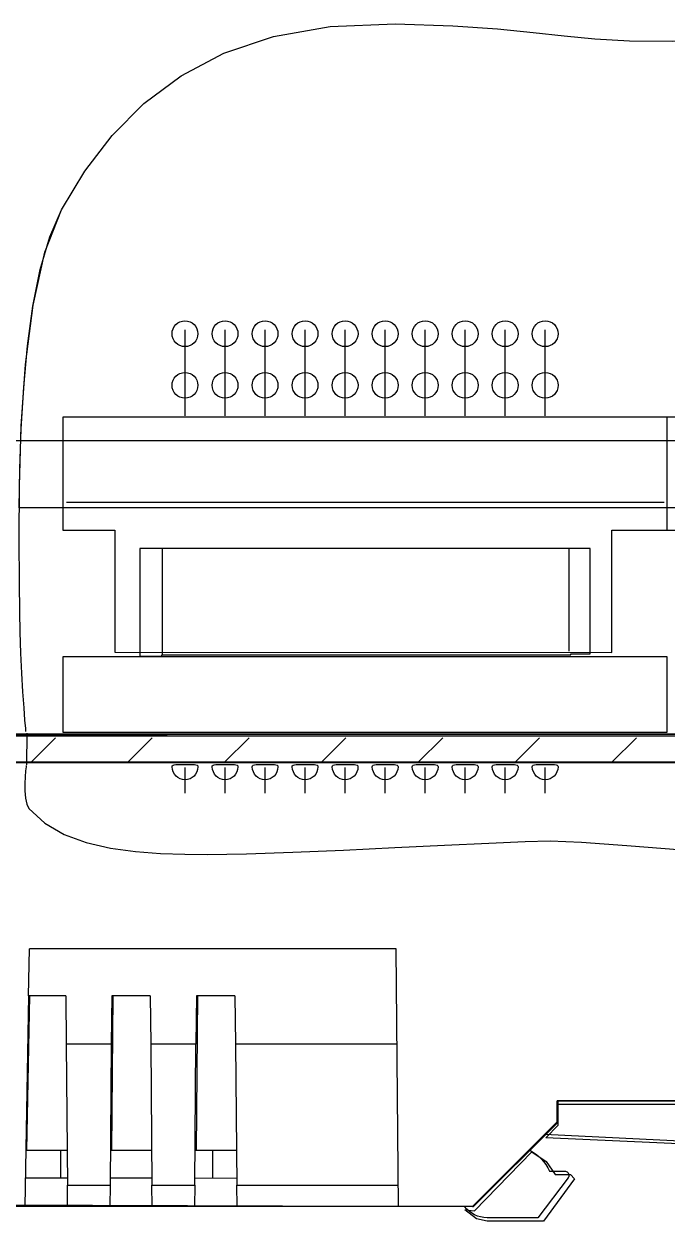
# Model space of a CAD drawing. Header units: metres. Extents: x 0 to 3575, y 0 to 842.
# Drawn here: x 2494.7 to 2537, y 582.7 to 661.6 of the extents above; entities that cross this region are included whole.
import ezdxf

# ---------------------------------------------------------------- set-up
doc = ezdxf.new("R2010")
doc.units = ezdxf.units.M
doc.layers.add('SCHEMATICS', color=7, linetype='Continuous')

msp = doc.modelspace()

# ---------------------------------------------------------------- linework, layer by layer
at = {"layer": 'SCHEMATICS', "color": 7}
for p, q in [((2505.294, 635.791), (2505.294, 641.444)), ((2507.928, 635.791), (2507.928, 641.444)), ((2510.564, 635.791), (2510.564, 641.444)), ((2513.199, 635.791), (2513.199, 641.444)), ((2515.835, 635.791), (2515.835, 641.444)), ((2518.47, 635.791), (2518.47, 641.444)), ((2521.106, 635.791), (2521.106, 641.444)), ((2523.742, 635.791), (2523.742, 641.444)), ((2526.376, 635.791), (2526.376, 641.444)), ((2529.013, 635.791), (2529.013, 641.444)), ((2537.048, 635.688), (2497.253, 635.688)), ((2497.253, 635.688), (2497.253, 628.248)), ((2576.841, 635.688), (2537.046, 635.688)), ((2537.046, 635.688), (2537.046, 628.248)), ((2537.048, 628.248), (2537.048, 635.688)), ((2588.326, 634.135), (2485.717, 634.135)), ((2497.49, 630.1), (2536.858, 630.1)), ((2581.394, 629.726), (2494.372, 629.726)), ((2497.253, 628.248), (2500.661, 628.248)), ((2500.661, 628.248), (2500.661, 620.189)), ((2533.406, 620.175), (2533.406, 628.248)), ((2533.406, 628.248), (2537.048, 628.248)), ((2537.046, 628.248), (2540.453, 628.248)), ((2531.974, 627.025), (2502.325, 627.025)), ((2502.325, 627.025), (2502.325, 619.927)), ((2503.802, 620.033), (2503.802, 627.022)), ((2530.599, 620.267), (2530.599, 627.022)), ((2531.974, 620.081), (2531.974, 627.025)), ((2500.661, 620.189), (2533.406, 620.175)), ((2502.325, 619.927), (2503.776, 619.927)), ((2503.776, 619.927), (2503.776, 620.03)), ((2503.776, 620.03), (2530.705, 620.03)), ((2530.705, 620.081), (2531.974, 620.081)), ((2530.705, 620.03), (2530.705, 620.081)), ((2633.214, 614.659), (2457.524, 614.659)), ((2593.282, 614.765), (2480.765, 614.765)), ((2485.542, 614.765), (2504.117, 614.765)), ((2494.863, 612.77), (2494.887, 614.856)), ((2495.125, 612.916), (2496.76, 614.551)), ((2501.503, 612.916), (2503.138, 614.551)), ((2507.881, 612.916), (2509.516, 614.551)), ((2514.259, 612.916), (2515.894, 614.551)), ((2520.637, 612.916), (2522.272, 614.551)), ((2527.015, 612.916), (2528.65, 614.551)), ((2533.393, 612.916), (2535.028, 614.551)), ((2457.584, 612.947), (2632.797, 612.943)), ((2632.847, 612.912), (2457.614, 612.912)), ((2538.398, 612.936), (2458.457, 612.936)), ((2505.294, 610.892), (2505.294, 612.593)), ((2507.928, 610.892), (2507.928, 612.593)), ((2510.564, 610.892), (2510.564, 612.593)), ((2513.199, 610.892), (2513.199, 612.593)), ((2515.835, 610.892), (2515.835, 612.593)), ((2518.47, 610.892), (2518.47, 612.593)), ((2521.106, 610.892), (2521.106, 612.593)), ((2523.742, 610.892), (2523.742, 612.593)), ((2526.376, 610.892), (2526.376, 612.593)), ((2529.013, 610.892), (2529.013, 612.593)), ((2494.991, 597.539), (2495.045, 600.631)), ((2519.202, 600.631), (2495.045, 600.631)), ((2519.349, 583.647), (2519.201, 600.631)), ((2494.99, 597.539), (2494.747, 583.647)), ((2494.882, 587.367), (2495.062, 597.539)), ((2497.432, 597.539), (2494.991, 597.539)), ((2497.432, 597.539), (2497.461, 594.354)), ((2500.461, 597.539), (2500.435, 594.354)), ((2500.531, 597.539), (2500.442, 587.367)), ((2503.008, 597.539), (2500.461, 597.539)), ((2503.008, 597.539), (2503.038, 594.353)), ((2506.04, 597.539), (2506.013, 594.353)), ((2506.111, 597.539), (2506.02, 587.367)), ((2508.585, 597.539), (2506.039, 597.539)), ((2508.586, 597.539), (2508.615, 594.353)), ((2497.46, 594.354), (2497.542, 585.057)), ((2500.435, 594.354), (2497.46, 594.354)), ((2500.433, 594.354), (2500.355, 585.057)), ((2503.038, 594.353), (2503.117, 585.057)), ((2506.013, 594.353), (2503.038, 594.353)), ((2505.932, 585.057), (2506.013, 594.353)), ((2508.614, 594.353), (2508.696, 585.057)), ((2519.257, 594.353), (2508.614, 594.353)), ((2562.9, 590.621), (2529.806, 590.621)), ((2529.808, 589.225), (2529.808, 590.62)), ((2529.808, 590.62), (2562.902, 590.62)), ((2529.81, 590.62), (2529.845, 590.617)), ((2529.81, 590.62), (2529.81, 589.225)), ((2529.824, 590.621), (2529.841, 590.618)), ((2529.843, 590.618), (2529.878, 590.618)), ((2529.845, 590.617), (2529.845, 589.223)), ((2529.847, 590.617), (2529.882, 590.617)), ((2529.882, 589.219), (2529.882, 590.617)), ((2529.879, 589.002), (2529.879, 590.397)), ((2529.879, 590.397), (2562.901, 590.394)), ((2524.23, 583.645), (2529.808, 589.225)), ((2529.81, 589.224), (2524.233, 583.645)), ((2529.845, 589.223), (2524.266, 583.644)), ((2524.305, 583.639), (2529.882, 589.218)), ((2529.064, 588.185), (2529.879, 589.002)), ((2529.81, 589.225), (2529.845, 589.223)), ((2529.828, 589.224), (2529.845, 589.222)), ((2529.847, 589.22), (2529.882, 589.218)), ((2529.848, 589.219), (2529.883, 589.217)), ((2546.205, 587.562), (2528.981, 588.396)), ((2546.976, 587.357), (2529.064, 588.185)), ((2494.815, 587.368), (2497.092, 587.368)), ((2497.091, 587.368), (2497.52, 587.368)), ((2497.092, 587.368), (2497.092, 585.509)), ((2500.377, 587.368), (2503.1, 587.368)), ((2505.954, 587.368), (2507.094, 587.368)), ((2507.094, 587.368), (2508.677, 587.368)), ((2507.094, 587.368), (2507.094, 585.509)), ((2524.364, 583.371), (2528.141, 587.247)), ((2528.141, 587.247), (2529.079, 586.614)), ((2529.079, 586.614), (2529.671, 585.757)), ((2529.299, 585.981), (2530.304, 585.981)), ((2529.671, 585.757), (2530.679, 585.757)), ((2530.679, 585.757), (2530.957, 585.48)), ((2497.091, 585.509), (2494.783, 585.509)), ((2497.537, 585.509), (2497.091, 585.509)), ((2497.541, 585.057), (2500.355, 585.057)), ((2497.554, 583.647), (2497.542, 585.057)), ((2500.355, 585.057), (2500.343, 583.647)), ((2503.114, 585.509), (2500.36, 585.509)), ((2503.132, 583.647), (2503.117, 585.057)), ((2503.117, 585.057), (2505.931, 585.057)), ((2505.932, 585.057), (2505.921, 583.647)), ((2508.692, 585.507), (2505.938, 585.509)), ((2508.695, 585.057), (2508.707, 583.647)), ((2508.696, 585.057), (2519.336, 585.057)), ((2530.526, 585.534), (2528.541, 582.913)), ((2530.957, 585.48), (2528.915, 582.69)), ((2461.123, 583.863), (2524.23, 583.645)), ((2494.748, 583.647), (2488.257, 583.647)), ((2494.747, 583.641), (2494.751, 583.641)), ((2494.752, 583.647), (2494.748, 583.647)), ((2494.756, 583.647), (2494.752, 583.647)), ((2497.554, 583.647), (2494.752, 583.647)), ((2494.819, 583.641), (2494.815, 583.641)), ((2494.822, 583.64), (2494.818, 583.64)), ((2500.342, 583.647), (2497.552, 583.647)), ((2503.132, 583.647), (2500.343, 583.647)), ((2505.919, 583.647), (2503.13, 583.647)), ((2508.709, 583.647), (2505.922, 583.647)), ((2519.348, 583.647), (2508.707, 583.647)), ((2519.349, 583.647), (2519.352, 583.647)), ((2524.23, 583.647), (2519.35, 583.647)), ((2519.354, 583.647), (2519.357, 583.647)), ((2519.418, 583.641), (2519.423, 583.641)), ((2519.422, 583.64), (2519.427, 583.64)), ((2521.246, 583.644), (2521.244, 583.644)), ((2521.247, 583.645), (2521.245, 583.645)), ((2521.247, 583.644), (2521.247, 583.644)), ((2521.248, 583.645), (2521.248, 583.645)), ((2523.37, 583.644), (2523.367, 583.644)), ((2523.371, 583.645), (2523.368, 583.645)), ((2524.505, 582.835), (2523.717, 583.422)), ((2523.717, 583.422), (2524.364, 583.371)), ((2524.228, 583.646), (2524.261, 583.646)), ((2524.266, 583.644), (2524.233, 583.646)), ((2524.267, 583.645), (2524.234, 583.647)), ((2524.267, 583.641), (2524.302, 583.641)), ((2524.305, 583.64), (2524.27, 583.645)), ((2524.305, 583.639), (2524.27, 583.644)), ((2525.198, 582.69), (2524.505, 582.835)), ((2528.542, 582.913), (2525.194, 582.913)), ((2528.915, 582.69), (2525.198, 582.69))]:
    msp.add_line(p, q, dxfattribs=at)
for points in [[(2497.153, 649.366), (2498.694, 651.915), (2500.492, 654.271), (2502.589, 656.385), (2505.03, 658.208), (2507.861, 659.691), (2511.124, 660.787), (2514.865, 661.447), (2519.128, 661.621)], [(2497.153, 649.366), (2498.694, 651.915), (2500.492, 654.271), (2502.589, 656.385), (2505.03, 658.208), (2507.861, 659.691), (2511.124, 660.787), (2514.865, 661.447), (2519.128, 661.621)], [(2519.128, 661.621), (2522.943, 661.494), (2525.88, 661.296), (2528.225, 661.062), (2530.265, 660.828), (2532.287, 660.63), (2534.578, 660.503), (2537.424, 660.484), (2541.111, 660.606)], [(2519.128, 661.621), (2522.943, 661.494), (2525.88, 661.296), (2528.225, 661.062), (2530.265, 660.828), (2532.288, 660.63), (2534.578, 660.503), (2537.424, 660.484), (2541.111, 660.606)], [(2494.418, 622.869), (2494.396, 624.771), (2494.367, 627.628), (2494.386, 631.163), (2494.509, 635.101), (2494.792, 639.166), (2495.29, 643.083), (2496.058, 646.575), (2497.153, 649.366)], [(2494.372, 629.726), (2494.41, 632.256), (2494.503, 634.933), (2494.667, 637.673), (2494.92, 640.391), (2495.277, 643.004), (2495.757, 645.427), (2496.377, 647.576), (2497.153, 649.366)], [(2504.44, 641.198), (2504.457, 641.369), (2504.507, 641.529), (2504.586, 641.674), (2504.69, 641.8), (2504.816, 641.904), (2504.961, 641.982), (2505.12, 642.032), (2505.292, 642.049)], [(2505.292, 642.049), (2505.463, 642.032), (2505.622, 641.982), (2505.767, 641.904), (2505.893, 641.8), (2505.997, 641.674), (2506.076, 641.529), (2506.126, 641.369), (2506.143, 641.198)], [(2507.077, 641.198), (2507.094, 641.369), (2507.144, 641.529), (2507.223, 641.674), (2507.327, 641.8), (2507.453, 641.904), (2507.598, 641.982), (2507.757, 642.032), (2507.928, 642.049)], [(2507.928, 642.049), (2508.1, 642.032), (2508.259, 641.982), (2508.404, 641.904), (2508.53, 641.8), (2508.634, 641.674), (2508.713, 641.529), (2508.763, 641.369), (2508.78, 641.198)], [(2509.714, 641.198), (2509.731, 641.369), (2509.781, 641.529), (2509.86, 641.674), (2509.964, 641.8), (2510.09, 641.904), (2510.235, 641.982), (2510.394, 642.032), (2510.565, 642.049)], [(2510.565, 642.049), (2510.737, 642.032), (2510.896, 641.982), (2511.041, 641.904), (2511.167, 641.8), (2511.271, 641.674), (2511.35, 641.529), (2511.4, 641.369), (2511.417, 641.198)], [(2512.351, 641.198), (2512.368, 641.369), (2512.418, 641.529), (2512.497, 641.674), (2512.601, 641.8), (2512.727, 641.904), (2512.872, 641.982), (2513.031, 642.032), (2513.202, 642.049)], [(2513.202, 642.049), (2513.374, 642.032), (2513.533, 641.982), (2513.678, 641.904), (2513.804, 641.8), (2513.908, 641.674), (2513.986, 641.529), (2514.036, 641.369), (2514.053, 641.198)], [(2514.988, 641.198), (2515.005, 641.369), (2515.055, 641.529), (2515.133, 641.674), (2515.237, 641.8), (2515.363, 641.904), (2515.508, 641.982), (2515.667, 642.032), (2515.839, 642.049)], [(2515.839, 642.049), (2516.01, 642.032), (2516.169, 641.982), (2516.314, 641.904), (2516.44, 641.8), (2516.544, 641.674), (2516.623, 641.529), (2516.673, 641.369), (2516.69, 641.198)], [(2517.624, 641.198), (2517.641, 641.369), (2517.691, 641.529), (2517.77, 641.674), (2517.874, 641.8), (2518, 641.904), (2518.145, 641.982), (2518.304, 642.032), (2518.476, 642.049)], [(2518.476, 642.049), (2518.647, 642.032), (2518.806, 641.982), (2518.951, 641.904), (2519.077, 641.8), (2519.181, 641.674), (2519.26, 641.529), (2519.31, 641.369), (2519.327, 641.198)], [(2520.261, 641.198), (2520.278, 641.369), (2520.328, 641.529), (2520.407, 641.674), (2520.511, 641.8), (2520.637, 641.904), (2520.782, 641.982), (2520.941, 642.032), (2521.113, 642.049)], [(2521.113, 642.049), (2521.284, 642.032), (2521.443, 641.982), (2521.588, 641.904), (2521.714, 641.8), (2521.818, 641.674), (2521.897, 641.529), (2521.947, 641.369), (2521.964, 641.198)], [(2522.898, 641.198), (2522.915, 641.369), (2522.965, 641.529), (2523.044, 641.674), (2523.148, 641.8), (2523.274, 641.904), (2523.419, 641.982), (2523.578, 642.032), (2523.749, 642.049)], [(2523.749, 642.049), (2523.921, 642.032), (2524.08, 641.982), (2524.225, 641.904), (2524.351, 641.8), (2524.455, 641.674), (2524.534, 641.529), (2524.584, 641.369), (2524.601, 641.198)], [(2525.535, 641.198), (2525.552, 641.369), (2525.602, 641.529), (2525.681, 641.674), (2525.785, 641.8), (2525.911, 641.904), (2526.056, 641.982), (2526.215, 642.032), (2526.386, 642.049)], [(2526.386, 642.049), (2526.558, 642.032), (2526.717, 641.982), (2526.862, 641.904), (2526.988, 641.8), (2527.092, 641.674), (2527.171, 641.529), (2527.221, 641.369), (2527.238, 641.198)], [(2528.172, 641.198), (2528.189, 641.369), (2528.239, 641.529), (2528.317, 641.674), (2528.421, 641.8), (2528.547, 641.904), (2528.692, 641.982), (2528.852, 642.032), (2529.023, 642.049)], [(2529.023, 642.049), (2529.194, 642.032), (2529.353, 641.982), (2529.498, 641.904), (2529.624, 641.8), (2529.728, 641.674), (2529.807, 641.529), (2529.857, 641.369), (2529.874, 641.198)], [(2505.292, 640.347), (2505.12, 640.364), (2504.961, 640.414), (2504.816, 640.492), (2504.69, 640.596), (2504.586, 640.722), (2504.507, 640.867), (2504.457, 641.026), (2504.44, 641.198)], [(2506.143, 641.198), (2506.126, 641.026), (2506.076, 640.867), (2505.997, 640.722), (2505.893, 640.596), (2505.767, 640.492), (2505.622, 640.414), (2505.463, 640.364), (2505.292, 640.347)], [(2507.928, 640.347), (2507.757, 640.364), (2507.598, 640.414), (2507.453, 640.492), (2507.327, 640.596), (2507.223, 640.722), (2507.144, 640.867), (2507.094, 641.026), (2507.077, 641.198)], [(2508.78, 641.198), (2508.763, 641.026), (2508.713, 640.867), (2508.634, 640.722), (2508.53, 640.596), (2508.404, 640.492), (2508.259, 640.414), (2508.1, 640.364), (2507.928, 640.347)], [(2510.565, 640.347), (2510.394, 640.364), (2510.235, 640.414), (2510.09, 640.492), (2509.964, 640.596), (2509.86, 640.722), (2509.781, 640.867), (2509.731, 641.026), (2509.714, 641.198)], [(2511.417, 641.198), (2511.4, 641.026), (2511.35, 640.867), (2511.271, 640.722), (2511.167, 640.596), (2511.041, 640.492), (2510.896, 640.414), (2510.737, 640.364), (2510.565, 640.347)], [(2513.202, 640.347), (2513.031, 640.364), (2512.872, 640.414), (2512.727, 640.492), (2512.601, 640.596), (2512.497, 640.722), (2512.418, 640.867), (2512.368, 641.026), (2512.351, 641.198)], [(2514.053, 641.198), (2514.036, 641.026), (2513.986, 640.867), (2513.908, 640.722), (2513.804, 640.596), (2513.678, 640.492), (2513.533, 640.414), (2513.374, 640.364), (2513.202, 640.347)], [(2515.839, 640.347), (2515.667, 640.364), (2515.508, 640.414), (2515.363, 640.492), (2515.237, 640.596), (2515.133, 640.722), (2515.055, 640.867), (2515.005, 641.026), (2514.988, 641.198)], [(2516.69, 641.198), (2516.673, 641.026), (2516.623, 640.867), (2516.544, 640.722), (2516.44, 640.596), (2516.314, 640.492), (2516.169, 640.414), (2516.01, 640.364), (2515.839, 640.347)], [(2518.476, 640.347), (2518.304, 640.364), (2518.145, 640.414), (2518, 640.492), (2517.874, 640.596), (2517.77, 640.722), (2517.691, 640.867), (2517.641, 641.026), (2517.624, 641.198)], [(2519.327, 641.198), (2519.31, 641.026), (2519.26, 640.867), (2519.181, 640.722), (2519.077, 640.596), (2518.951, 640.492), (2518.806, 640.414), (2518.647, 640.364), (2518.476, 640.347)], [(2521.113, 640.347), (2520.941, 640.364), (2520.782, 640.414), (2520.637, 640.492), (2520.511, 640.596), (2520.407, 640.722), (2520.328, 640.867), (2520.278, 641.026), (2520.261, 641.198)], [(2521.964, 641.198), (2521.947, 641.026), (2521.897, 640.867), (2521.818, 640.722), (2521.714, 640.596), (2521.588, 640.492), (2521.443, 640.414), (2521.284, 640.364), (2521.113, 640.347)], [(2523.749, 640.347), (2523.578, 640.364), (2523.419, 640.414), (2523.274, 640.492), (2523.148, 640.596), (2523.044, 640.722), (2522.965, 640.867), (2522.915, 641.026), (2522.898, 641.198)], [(2524.601, 641.198), (2524.584, 641.026), (2524.534, 640.867), (2524.455, 640.722), (2524.351, 640.596), (2524.225, 640.492), (2524.08, 640.414), (2523.921, 640.364), (2523.749, 640.347)], [(2526.386, 640.347), (2526.215, 640.364), (2526.056, 640.414), (2525.911, 640.492), (2525.785, 640.596), (2525.681, 640.722), (2525.602, 640.867), (2525.552, 641.026), (2525.535, 641.198)], [(2527.238, 641.198), (2527.221, 641.026), (2527.171, 640.867), (2527.092, 640.722), (2526.988, 640.596), (2526.862, 640.492), (2526.717, 640.414), (2526.558, 640.364), (2526.386, 640.347)], [(2529.023, 640.347), (2528.852, 640.364), (2528.692, 640.414), (2528.547, 640.492), (2528.421, 640.596), (2528.317, 640.722), (2528.239, 640.867), (2528.189, 641.026), (2528.172, 641.198)], [(2529.874, 641.198), (2529.857, 641.026), (2529.807, 640.867), (2529.728, 640.722), (2529.624, 640.596), (2529.498, 640.492), (2529.353, 640.414), (2529.194, 640.364), (2529.023, 640.347)], [(2504.44, 637.793), (2504.457, 637.965), (2504.507, 638.124), (2504.586, 638.269), (2504.69, 638.395), (2504.816, 638.499), (2504.961, 638.577), (2505.12, 638.627), (2505.292, 638.644)], [(2505.292, 638.644), (2505.463, 638.627), (2505.622, 638.577), (2505.767, 638.499), (2505.893, 638.395), (2505.997, 638.269), (2506.076, 638.124), (2506.126, 637.965), (2506.143, 637.793)], [(2507.077, 637.793), (2507.094, 637.965), (2507.144, 638.124), (2507.223, 638.269), (2507.327, 638.395), (2507.453, 638.499), (2507.598, 638.577), (2507.757, 638.627), (2507.928, 638.644)], [(2507.928, 638.644), (2508.1, 638.627), (2508.259, 638.577), (2508.404, 638.499), (2508.53, 638.395), (2508.634, 638.269), (2508.713, 638.124), (2508.763, 637.965), (2508.78, 637.793)], [(2509.714, 637.793), (2509.731, 637.965), (2509.781, 638.124), (2509.86, 638.269), (2509.964, 638.395), (2510.09, 638.499), (2510.235, 638.577), (2510.394, 638.627), (2510.565, 638.644)], [(2510.565, 638.644), (2510.737, 638.627), (2510.896, 638.577), (2511.041, 638.499), (2511.167, 638.395), (2511.271, 638.269), (2511.35, 638.124), (2511.4, 637.965), (2511.417, 637.793)], [(2512.351, 637.793), (2512.368, 637.965), (2512.418, 638.124), (2512.497, 638.269), (2512.601, 638.395), (2512.727, 638.499), (2512.872, 638.577), (2513.031, 638.627), (2513.202, 638.644)], [(2513.202, 638.644), (2513.374, 638.627), (2513.533, 638.577), (2513.678, 638.499), (2513.804, 638.395), (2513.908, 638.269), (2513.986, 638.124), (2514.036, 637.965), (2514.053, 637.793)], [(2514.988, 637.793), (2515.005, 637.965), (2515.055, 638.124), (2515.133, 638.269), (2515.237, 638.395), (2515.363, 638.499), (2515.508, 638.577), (2515.667, 638.627), (2515.839, 638.644)], [(2515.839, 638.644), (2516.01, 638.627), (2516.169, 638.577), (2516.314, 638.499), (2516.44, 638.395), (2516.544, 638.269), (2516.623, 638.124), (2516.673, 637.965), (2516.69, 637.793)], [(2517.624, 637.793), (2517.641, 637.965), (2517.691, 638.124), (2517.77, 638.269), (2517.874, 638.395), (2518, 638.499), (2518.145, 638.577), (2518.304, 638.627), (2518.476, 638.644)], [(2518.476, 638.644), (2518.647, 638.627), (2518.806, 638.577), (2518.951, 638.499), (2519.077, 638.395), (2519.181, 638.269), (2519.26, 638.124), (2519.31, 637.965), (2519.327, 637.793)], [(2520.261, 637.793), (2520.278, 637.965), (2520.328, 638.124), (2520.407, 638.269), (2520.511, 638.395), (2520.637, 638.499), (2520.782, 638.577), (2520.941, 638.627), (2521.113, 638.644)], [(2521.113, 638.644), (2521.284, 638.627), (2521.443, 638.577), (2521.588, 638.499), (2521.714, 638.395), (2521.818, 638.269), (2521.897, 638.124), (2521.947, 637.965), (2521.964, 637.793)], [(2522.898, 637.793), (2522.915, 637.965), (2522.965, 638.124), (2523.044, 638.269), (2523.148, 638.395), (2523.274, 638.499), (2523.419, 638.577), (2523.578, 638.627), (2523.749, 638.644)], [(2523.749, 638.644), (2523.921, 638.627), (2524.08, 638.577), (2524.225, 638.499), (2524.351, 638.395), (2524.455, 638.269), (2524.534, 638.124), (2524.584, 637.965), (2524.601, 637.793)], [(2525.535, 637.793), (2525.552, 637.965), (2525.602, 638.124), (2525.681, 638.269), (2525.785, 638.395), (2525.911, 638.499), (2526.056, 638.577), (2526.215, 638.627), (2526.386, 638.644)], [(2526.386, 638.644), (2526.558, 638.627), (2526.717, 638.577), (2526.862, 638.499), (2526.988, 638.395), (2527.092, 638.269), (2527.171, 638.124), (2527.221, 637.965), (2527.238, 637.793)], [(2528.172, 637.793), (2528.189, 637.965), (2528.239, 638.124), (2528.317, 638.269), (2528.421, 638.395), (2528.547, 638.499), (2528.692, 638.577), (2528.852, 638.627), (2529.023, 638.644)], [(2529.023, 638.644), (2529.194, 638.627), (2529.353, 638.577), (2529.498, 638.499), (2529.624, 638.395), (2529.728, 638.269), (2529.807, 638.124), (2529.857, 637.965), (2529.874, 637.793)], [(2505.292, 636.942), (2505.12, 636.959), (2504.961, 637.009), (2504.816, 637.087), (2504.69, 637.191), (2504.586, 637.317), (2504.507, 637.462), (2504.457, 637.622), (2504.44, 637.793)], [(2506.143, 637.793), (2506.126, 637.622), (2506.076, 637.462), (2505.997, 637.317), (2505.893, 637.191), (2505.767, 637.087), (2505.622, 637.009), (2505.463, 636.959), (2505.292, 636.942)], [(2507.928, 636.942), (2507.757, 636.959), (2507.598, 637.009), (2507.453, 637.087), (2507.327, 637.191), (2507.223, 637.317), (2507.144, 637.462), (2507.094, 637.622), (2507.077, 637.793)], [(2508.78, 637.793), (2508.763, 637.622), (2508.713, 637.462), (2508.634, 637.317), (2508.53, 637.191), (2508.404, 637.087), (2508.259, 637.009), (2508.1, 636.959), (2507.928, 636.942)], [(2510.565, 636.942), (2510.394, 636.959), (2510.235, 637.009), (2510.09, 637.087), (2509.964, 637.191), (2509.86, 637.317), (2509.781, 637.462), (2509.731, 637.622), (2509.714, 637.793)], [(2511.417, 637.793), (2511.4, 637.622), (2511.35, 637.462), (2511.271, 637.317), (2511.167, 637.191), (2511.041, 637.087), (2510.896, 637.009), (2510.737, 636.959), (2510.565, 636.942)], [(2513.202, 636.942), (2513.031, 636.959), (2512.872, 637.009), (2512.727, 637.087), (2512.601, 637.191), (2512.497, 637.317), (2512.418, 637.462), (2512.368, 637.622), (2512.351, 637.793)], [(2514.053, 637.793), (2514.036, 637.622), (2513.986, 637.462), (2513.908, 637.317), (2513.804, 637.191), (2513.678, 637.087), (2513.533, 637.009), (2513.374, 636.959), (2513.202, 636.942)], [(2515.839, 636.942), (2515.667, 636.959), (2515.508, 637.009), (2515.363, 637.087), (2515.237, 637.191), (2515.133, 637.317), (2515.055, 637.462), (2515.005, 637.622), (2514.988, 637.793)], [(2516.69, 637.793), (2516.673, 637.622), (2516.623, 637.462), (2516.544, 637.317), (2516.44, 637.191), (2516.314, 637.087), (2516.169, 637.009), (2516.01, 636.959), (2515.839, 636.942)], [(2518.476, 636.942), (2518.304, 636.959), (2518.145, 637.009), (2518, 637.087), (2517.874, 637.191), (2517.77, 637.317), (2517.691, 637.462), (2517.641, 637.622), (2517.624, 637.793)], [(2519.327, 637.793), (2519.31, 637.622), (2519.26, 637.462), (2519.181, 637.317), (2519.077, 637.191), (2518.951, 637.087), (2518.806, 637.009), (2518.647, 636.959), (2518.476, 636.942)], [(2521.113, 636.942), (2520.941, 636.959), (2520.782, 637.009), (2520.637, 637.087), (2520.511, 637.191), (2520.407, 637.317), (2520.328, 637.462), (2520.278, 637.622), (2520.261, 637.793)], [(2521.964, 637.793), (2521.947, 637.622), (2521.897, 637.462), (2521.818, 637.317), (2521.714, 637.191), (2521.588, 637.087), (2521.443, 637.009), (2521.284, 636.959), (2521.113, 636.942)], [(2523.749, 636.942), (2523.578, 636.959), (2523.419, 637.009), (2523.274, 637.087), (2523.148, 637.191), (2523.044, 637.317), (2522.965, 637.462), (2522.915, 637.622), (2522.898, 637.793)], [(2524.601, 637.793), (2524.584, 637.622), (2524.534, 637.462), (2524.455, 637.317), (2524.351, 637.191), (2524.225, 637.087), (2524.08, 637.009), (2523.921, 636.959), (2523.749, 636.942)], [(2526.386, 636.942), (2526.215, 636.959), (2526.056, 637.009), (2525.911, 637.087), (2525.785, 637.191), (2525.681, 637.317), (2525.602, 637.462), (2525.552, 637.622), (2525.535, 637.793)], [(2527.238, 637.793), (2527.221, 637.622), (2527.171, 637.462), (2527.092, 637.317), (2526.988, 637.191), (2526.862, 637.087), (2526.717, 637.009), (2526.558, 636.959), (2526.386, 636.942)], [(2529.023, 636.942), (2528.852, 636.959), (2528.692, 637.009), (2528.547, 637.087), (2528.421, 637.191), (2528.317, 637.317), (2528.239, 637.462), (2528.189, 637.622), (2528.172, 637.793)], [(2529.874, 637.793), (2529.857, 637.622), (2529.807, 637.462), (2529.728, 637.317), (2529.624, 637.191), (2529.498, 637.087), (2529.353, 637.009), (2529.194, 636.959), (2529.023, 636.942)], [(2494.813, 614.973), (2494.796, 615.166), (2494.751, 615.707), (2494.688, 616.534), (2494.615, 617.588), (2494.543, 618.808), (2494.48, 620.135), (2494.435, 621.509), (2494.418, 622.869)], [(2497.253, 614.919), (2537.048, 614.919), (2537.048, 619.881), (2497.253, 619.881), (2497.253, 614.919)], [(2457.677, 612.97), (2632.604, 612.97), (2632.604, 614.798), (2457.677, 614.798), (2457.677, 612.97)], [(2494.834, 612.736), (2494.822, 612.638), (2494.794, 612.373), (2494.764, 611.99), (2494.743, 611.532), (2494.745, 611.047), (2494.782, 610.581), (2494.866, 610.18), (2495.011, 609.89)], [(2504.442, 612.632), (2504.456, 612.702), (2504.506, 612.75), (2504.589, 612.78), (2504.698, 612.795), (2504.83, 612.8), (2504.981, 612.799), (2505.145, 612.795), (2505.318, 612.793)], [(2505.294, 611.781), (2505.124, 611.798), (2504.967, 611.848), (2504.827, 611.927), (2504.705, 612.031), (2504.603, 612.157), (2504.523, 612.301), (2504.469, 612.461), (2504.442, 612.632)], [(2506.145, 612.632), (2506.124, 612.46), (2506.073, 612.301), (2505.994, 612.156), (2505.89, 612.03), (2505.766, 611.926), (2505.623, 611.848), (2505.464, 611.798), (2505.294, 611.781)], [(2505.318, 612.793), (2505.488, 612.795), (2505.646, 612.799), (2505.787, 612.8), (2505.909, 612.795), (2506.009, 612.78), (2506.084, 612.75), (2506.13, 612.702), (2506.145, 612.632)], [(2507.078, 612.632), (2507.092, 612.702), (2507.142, 612.75), (2507.224, 612.78), (2507.334, 612.795), (2507.466, 612.8), (2507.617, 612.799), (2507.78, 612.795), (2507.953, 612.793)], [(2507.929, 611.781), (2507.759, 611.798), (2507.603, 611.848), (2507.463, 611.927), (2507.341, 612.031), (2507.239, 612.157), (2507.16, 612.301), (2507.105, 612.461), (2507.078, 612.632)], [(2508.78, 612.632), (2508.759, 612.46), (2508.708, 612.301), (2508.629, 612.156), (2508.525, 612.03), (2508.401, 611.926), (2508.258, 611.848), (2508.099, 611.798), (2507.929, 611.781)], [(2507.953, 612.793), (2508.124, 612.795), (2508.281, 612.799), (2508.423, 612.8), (2508.545, 612.795), (2508.645, 612.78), (2508.719, 612.75), (2508.765, 612.702), (2508.78, 612.632)], [(2509.714, 612.632), (2509.728, 612.702), (2509.778, 612.75), (2509.86, 612.78), (2509.97, 612.795), (2510.102, 612.8), (2510.253, 612.799), (2510.416, 612.795), (2510.589, 612.793)], [(2510.565, 611.781), (2510.396, 611.798), (2510.24, 611.848), (2510.099, 611.927), (2509.977, 612.031), (2509.875, 612.157), (2509.796, 612.301), (2509.741, 612.461), (2509.714, 612.632)], [(2511.417, 612.632), (2511.396, 612.46), (2511.344, 612.301), (2511.266, 612.156), (2511.162, 612.03), (2511.038, 611.926), (2510.895, 611.848), (2510.736, 611.798), (2510.565, 611.781)], [(2510.589, 612.793), (2510.759, 612.795), (2510.917, 612.799), (2511.059, 612.8), (2511.181, 612.795), (2511.281, 612.78), (2511.356, 612.75), (2511.402, 612.702), (2511.417, 612.632)], [(2512.35, 612.632), (2512.363, 612.702), (2512.414, 612.75), (2512.496, 612.78), (2512.605, 612.795), (2512.738, 612.8), (2512.888, 612.799), (2513.053, 612.795), (2513.226, 612.793)], [(2513.202, 611.781), (2513.032, 611.798), (2512.875, 611.848), (2512.735, 611.927), (2512.612, 612.031), (2512.511, 612.157), (2512.431, 612.301), (2512.377, 612.461), (2512.35, 612.632)], [(2514.053, 612.632), (2514.032, 612.46), (2513.981, 612.301), (2513.902, 612.156), (2513.798, 612.03), (2513.674, 611.926), (2513.531, 611.848), (2513.372, 611.798), (2513.202, 611.781)], [(2513.226, 612.793), (2513.396, 612.795), (2513.553, 612.799), (2513.695, 612.8), (2513.817, 612.795), (2513.917, 612.78), (2513.992, 612.75), (2514.038, 612.702), (2514.053, 612.632)], [(2514.987, 612.632), (2515.001, 612.702), (2515.051, 612.75), (2515.133, 612.78), (2515.243, 612.795), (2515.375, 612.8), (2515.526, 612.799), (2515.689, 612.795), (2515.862, 612.793)], [(2515.838, 611.781), (2515.668, 611.798), (2515.512, 611.848), (2515.371, 611.927), (2515.249, 612.031), (2515.148, 612.157), (2515.069, 612.301), (2515.014, 612.461), (2514.987, 612.632)], [(2516.689, 612.632), (2516.668, 612.46), (2516.617, 612.301), (2516.538, 612.156), (2516.435, 612.03), (2516.31, 611.926), (2516.167, 611.848), (2516.008, 611.798), (2515.838, 611.781)], [(2515.862, 612.793), (2516.032, 612.795), (2516.19, 612.799), (2516.331, 612.8), (2516.454, 612.795), (2516.554, 612.78), (2516.628, 612.75), (2516.674, 612.702), (2516.689, 612.632)], [(2517.622, 612.632), (2517.636, 612.702), (2517.686, 612.75), (2517.768, 612.78), (2517.878, 612.795), (2518.01, 612.8), (2518.161, 612.799), (2518.324, 612.795), (2518.497, 612.793)], [(2518.473, 611.781), (2518.303, 611.798), (2518.148, 611.848), (2518.007, 611.927), (2517.885, 612.031), (2517.783, 612.157), (2517.704, 612.301), (2517.649, 612.461), (2517.622, 612.632)], [(2519.325, 612.632), (2519.304, 612.46), (2519.252, 612.301), (2519.174, 612.156), (2519.07, 612.03), (2518.946, 611.926), (2518.803, 611.848), (2518.644, 611.798), (2518.473, 611.781)], [(2518.497, 612.793), (2518.667, 612.795), (2518.825, 612.799), (2518.967, 612.8), (2519.089, 612.795), (2519.189, 612.78), (2519.264, 612.75), (2519.31, 612.702), (2519.325, 612.632)], [(2520.258, 612.632), (2520.271, 612.702), (2520.322, 612.75), (2520.404, 612.78), (2520.513, 612.795), (2520.646, 612.8), (2520.796, 612.799), (2520.961, 612.795), (2521.134, 612.793)], [(2521.11, 611.781), (2520.94, 611.798), (2520.783, 611.848), (2520.643, 611.927), (2520.52, 612.031), (2520.419, 612.157), (2520.339, 612.301), (2520.285, 612.461), (2520.258, 612.632)], [(2521.961, 612.632), (2521.94, 612.46), (2521.889, 612.301), (2521.81, 612.156), (2521.706, 612.03), (2521.582, 611.926), (2521.439, 611.848), (2521.28, 611.798), (2521.11, 611.781)], [(2521.134, 612.793), (2521.304, 612.795), (2521.461, 612.799), (2521.603, 612.8), (2521.725, 612.795), (2521.825, 612.78), (2521.9, 612.75), (2521.946, 612.702), (2521.961, 612.632)], [(2522.895, 612.632), (2522.909, 612.702), (2522.959, 612.75), (2523.041, 612.78), (2523.151, 612.795), (2523.283, 612.8), (2523.434, 612.799), (2523.597, 612.795), (2523.77, 612.793)], [(2523.746, 611.781), (2523.576, 611.798), (2523.419, 611.848), (2523.279, 611.927), (2523.157, 612.031), (2523.055, 612.157), (2522.976, 612.301), (2522.922, 612.461), (2522.895, 612.632)], [(2524.597, 612.632), (2524.576, 612.46), (2524.525, 612.301), (2524.446, 612.156), (2524.342, 612.03), (2524.218, 611.926), (2524.075, 611.848), (2523.916, 611.798), (2523.746, 611.781)], [(2523.77, 612.793), (2523.94, 612.795), (2524.098, 612.799), (2524.239, 612.8), (2524.362, 612.795), (2524.462, 612.78), (2524.536, 612.75), (2524.582, 612.702), (2524.597, 612.632)], [(2525.531, 612.632), (2525.545, 612.702), (2525.595, 612.75), (2525.677, 612.78), (2525.787, 612.795), (2525.919, 612.8), (2526.07, 612.799), (2526.233, 612.795), (2526.406, 612.793)], [(2526.382, 611.781), (2526.212, 611.798), (2526.057, 611.848), (2525.916, 611.927), (2525.794, 612.031), (2525.692, 612.157), (2525.613, 612.301), (2525.558, 612.461), (2525.531, 612.632)], [(2527.234, 612.632), (2527.213, 612.46), (2527.161, 612.301), (2527.082, 612.156), (2526.979, 612.03), (2526.854, 611.926), (2526.711, 611.848), (2526.553, 611.798), (2526.382, 611.781)], [(2526.406, 612.793), (2526.576, 612.795), (2526.734, 612.799), (2526.876, 612.8), (2526.998, 612.795), (2527.098, 612.78), (2527.173, 612.75), (2527.219, 612.702), (2527.234, 612.632)], [(2528.167, 612.632), (2528.181, 612.702), (2528.231, 612.75), (2528.313, 612.78), (2528.423, 612.795), (2528.555, 612.8), (2528.706, 612.799), (2528.87, 612.795), (2529.043, 612.793)], [(2529.019, 611.781), (2528.849, 611.798), (2528.692, 611.848), (2528.552, 611.927), (2528.43, 612.031), (2528.328, 612.157), (2528.248, 612.301), (2528.194, 612.461), (2528.167, 612.632)], [(2529.87, 612.632), (2529.849, 612.46), (2529.798, 612.301), (2529.719, 612.156), (2529.616, 612.03), (2529.491, 611.926), (2529.348, 611.848), (2529.189, 611.798), (2529.019, 611.781)], [(2529.043, 612.793), (2529.213, 612.795), (2529.371, 612.799), (2529.512, 612.8), (2529.634, 612.795), (2529.734, 612.78), (2529.809, 612.75), (2529.855, 612.702), (2529.87, 612.632)], [(2495.011, 609.89), (2496.048, 608.923), (2497.327, 608.187), (2498.79, 607.652), (2500.376, 607.285), (2502.025, 607.054), (2503.677, 606.928), (2505.273, 606.876), (2506.752, 606.866)], [(2506.752, 606.866), (2509.339, 606.904), (2512.398, 607.005), (2515.726, 607.147), (2519.122, 607.311), (2522.384, 607.474), (2525.309, 607.616), (2527.696, 607.717), (2529.341, 607.755)], [(2529.341, 607.755), (2531.416, 607.672), (2534.4, 607.461), (2538.035, 607.174), (2542.061, 606.866), (2546.22, 606.591), (2550.254, 606.405), (2553.904, 606.359), (2556.913, 606.51)], [(2527.966, 587.383), (2528.185, 587.263), (2528.39, 587.126), (2528.582, 586.971), (2528.759, 586.801), (2528.92, 586.615), (2529.065, 586.416), (2529.192, 586.204), (2529.3, 585.98)], [(2530.304, 585.981), (2530.36, 585.975), (2530.413, 585.959), (2530.46, 585.934), (2530.502, 585.9), (2530.536, 585.859), (2530.561, 585.812), (2530.577, 585.759), (2530.583, 585.703)], [(2530.583, 585.703), (2530.582, 585.68), (2530.579, 585.658), (2530.575, 585.636), (2530.569, 585.614), (2530.561, 585.593), (2530.551, 585.573), (2530.539, 585.553), (2530.526, 585.534)], [(2525.194, 582.913), (2524.979, 582.926), (2524.769, 582.962), (2524.565, 583.023), (2524.37, 583.106), (2524.185, 583.211), (2524.013, 583.337), (2523.856, 583.482), (2523.715, 583.647)]]:
    msp.add_lwpolyline(points, dxfattribs=at)

doc.saveas('drawing.dxf')
